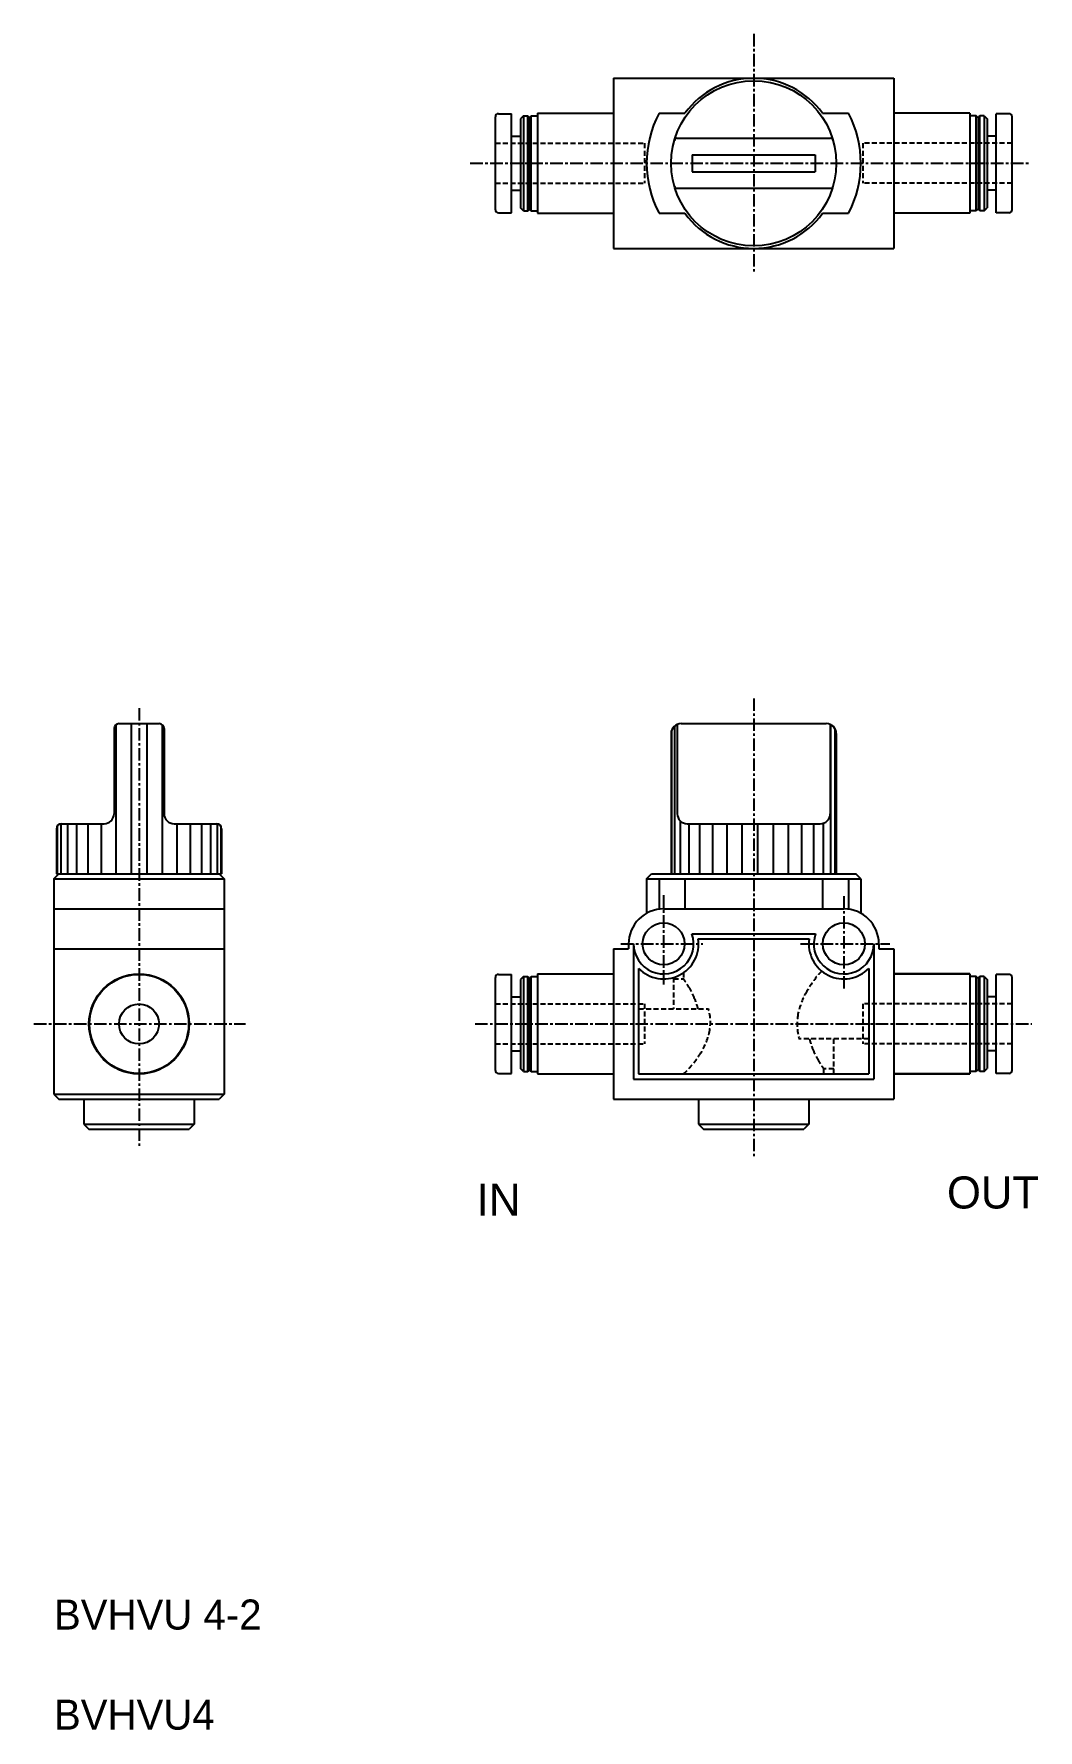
# Model space of a CAD drawing. Extents: x -2 to 98, y 0 to 169.
import ezdxf

# ---------------------------------------------------------------- set-up
doc = ezdxf.new("R2010")
doc.units = 0
doc.linetypes.add('CENTER', pattern=[2, 1.25, -0.25, 0.25, -0.25])
doc.linetypes.add('DASHED', pattern=[0.75, 0.5, -0.25])
doc.layers.get('0').update_dxf_attribs({"linetype": 'CONTINUOUS'})
doc.layers.add('CENTER', color=1, linetype='CENTER')

msp = doc.modelspace()

# ---------------------------------------------------------------- linework, layer by layer
at = {"color": 7, "linetype": 'CONTINUOUS'}
for p, q in [((55.88952, 164.981284), (83.88952, 164.981284)), ((55.88952, 164.981284), (55.88952, 147.981284)), ((83.88952, 164.981284), (83.88952, 147.981284)), ((44.08952, 151.831284), (44.08952, 161.131284)), ((44.38951, 161.431294), (45.68952, 161.431294)), ((45.68952, 151.531284), (45.68952, 161.431294)), ((46.88951, 161.231284), (46.58952, 160.931284)), ((46.88951, 161.231284), (46.88951, 151.731294)), ((46.88951, 161.231284), (47.31452, 161.231284)), ((47.31451, 161.231294), (47.48952, 161.031284)), ((47.31452, 151.731284), (47.31452, 161.231284)), ((47.48951, 161.031284), (47.66451, 161.231284)), ((47.48952, 161.031284), (47.48952, 151.931284)), ((47.66452, 151.731294), (47.66452, 161.231284)), ((47.66452, 161.231284), (48.28952, 161.231284)), ((48.28952, 161.481284), (48.28952, 151.481284)), ((48.28952, 161.481284), (55.88952, 161.481284)), ((60.4296, 161.481284), (63.01565, 161.481284)), ((76.76338, 161.481284), (79.34943, 161.481284)), ((91.48952, 161.481284), (83.88952, 161.481284)), ((91.48952, 161.481284), (91.48952, 151.481284)), ((92.11452, 161.231284), (91.48952, 161.231284)), ((92.11452, 151.731294), (92.11452, 161.231284)), ((92.28952, 161.031284), (92.11452, 161.231284)), ((92.46452, 161.231294), (92.28951, 161.031284)), ((92.28951, 161.031284), (92.28951, 151.931284)), ((92.46451, 151.731284), (92.46451, 161.231284)), ((92.88952, 161.231284), (92.46451, 161.231284)), ((92.88952, 161.231284), (92.88952, 151.731294)), ((92.88952, 161.231284), (93.18951, 160.931284)), ((94.08951, 151.531284), (94.08951, 161.431294)), ((95.38952, 161.431294), (94.08951, 161.431294)), ((95.68951, 151.831284), (95.68951, 161.131284)), ((46.58952, 160.931294), (46.58952, 152.031284)), ((93.18951, 160.931294), (93.18951, 152.031284)), ((45.68952, 159.181294), (46.58952, 159.181294)), ((62.24998, 158.981284), (77.52905, 158.981284)), ((94.08951, 159.181294), (93.18951, 159.181294)), ((63.73952, 157.331284), (76.03952, 157.331284)), ((63.73952, 157.331284), (63.73952, 155.631284)), ((76.03952, 157.331284), (76.03952, 155.631284)), ((63.73952, 155.631284), (76.03952, 155.631284)), ((45.68952, 153.781284), (46.58952, 153.781284)), ((62.24998, 153.981284), (77.52905, 153.981284)), ((94.08951, 153.781284), (93.18951, 153.781284)), ((44.38951, 151.531284), (45.68952, 151.531284)), ((46.88951, 151.731294), (46.58952, 152.031284)), ((46.88951, 151.731294), (47.31452, 151.731294)), ((47.31452, 151.731284), (47.48952, 151.931284)), ((47.48952, 151.931284), (47.66451, 151.731284)), ((47.66452, 151.731294), (48.28952, 151.731294)), ((48.28952, 151.481284), (55.88952, 151.481284)), ((60.4296, 151.481284), (63.01565, 151.481284)), ((76.76338, 151.481284), (79.34943, 151.481284)), ((91.48952, 151.481284), (83.88952, 151.481284)), ((92.11452, 151.731294), (91.48952, 151.731294)), ((92.28951, 151.931284), (92.11452, 151.731284)), ((92.46451, 151.731284), (92.28951, 151.931284)), ((92.88952, 151.731294), (92.46451, 151.731294)), ((92.88952, 151.731284), (93.18951, 152.031284)), ((95.38952, 151.531284), (94.08951, 151.531284)), ((55.88952, 147.981284), (83.88952, 147.981284)), ((6, 100), (6, 91.5)), ((6.17571, 100.380571), (6.17571, 85.5)), ((6.5, 100.5), (10.50001, 100.5)), ((7.71579, 100.5), (7.71579, 85.5)), ((9.28422, 100.5), (9.28422, 85.5)), ((10.8243, 100.380571), (10.8243, 85.5)), ((11.00001, 100), (11.00001, 91.5)), ((61.9737, 100.246115), (61.9737, 85.5)), ((62.24998, 100.421011), (62.24998, 91.5)), ((62.63952, 100.5), (77.13952, 100.5)), ((77.52905, 100.421011), (77.52905, 91.5)), ((77.54855, 100.412519), (77.54855, 85.5)), ((77.99043, 100.025309), (77.99043, 85.5)), ((61.63952, 99.5), (61.63952, 85.5)), ((61.67687, 99.770773), (61.67687, 85.5)), ((78.13952, 99.5), (78.13952, 85.5)), ((0.25, 90), (0.25, 85.5)), ((0.33398, 90.277347), (0.33398, 85.5)), ((0.70375, 90.5), (0.70375, 85.5)), ((0.75, 90.5), (5, 90.5)), ((1.3553, 90.5), (1.3553, 85.5)), ((2.26507, 90.5), (2.26507, 85.5)), ((3.40019, 90.5), (3.40019, 85.5)), ((4.71964, 90.5), (4.71964, 85.5)), ((12.00001, 90.5), (16.25001, 90.5)), ((12.28038, 90.5), (12.28038, 85.5)), ((13.59982, 90.5), (13.59982, 85.5)), ((14.73494, 90.5), (14.73494, 85.5)), ((15.64472, 90.5), (15.64472, 85.5)), ((16.29626, 90.5), (16.29626, 85.5)), ((16.66603, 90.277347), (16.66603, 85.5)), ((16.75001, 90), (16.75001, 85.5)), ((62.55662, 90.779405), (62.55662, 85.5)), ((63.24998, 90.5), (76.52905, 90.5)), ((63.40458, 90.5), (63.40458, 85.5)), ((64.48691, 90.5), (64.48691, 85.5)), ((65.76452, 90.5), (65.76452, 85.5)), ((67.1912, 90.5), (67.1912, 85.5)), ((68.71542, 90.5), (68.71542, 85.5)), ((70.28207, 90.5), (70.28207, 85.5)), ((71.83453, 90.5), (71.83453, 85.5)), ((73.31669, 90.5), (73.31669, 85.5)), ((74.67499, 90.5), (74.67499, 85.5)), ((75.86032, 90.5), (75.86032, 85.5)), ((76.82986, 90.5), (76.82986, 85.5)), ((0, 85), (0.5, 85.5)), ((0, 85), (0, 63.5)), ((0, 85), (17, 85)), ((0.25, 85.5), (16.75, 85.5)), ((16.5, 85.5), (17, 85)), ((17, 85), (17, 63.5)), ((59.18952, 85), (59.68952, 85.5)), ((59.18952, 85), (80.58952, 85)), ((59.18952, 85), (59.18952, 81.559412)), ((59.68952, 85.5), (80.08952, 85.5)), ((60.4296, 85), (60.4296, 82)), ((63.01565, 85), (63.01565, 82)), ((76.76338, 85), (76.76338, 82)), ((79.34943, 85), (79.34943, 81.969651)), ((80.58951, 85), (80.08952, 85.5)), ((80.58952, 85), (80.58952, 81.559412)), ((0, 82), (17, 82)), ((60.88952, 82), (78.88952, 82)), ((0, 78), (17, 78)), ((55.88952, 78), (55.88952, 63)), ((55.88952, 78), (57.38952, 78)), ((57.38952, 78.5), (57.38952, 78)), ((57.88952, 78.5), (57.88952, 65)), ((63.71794, 79.5), (76.06109, 79.5)), ((64.35362, 79), (75.42541, 79)), ((81.88952, 78.5), (81.88952, 65)), ((82.38952, 78.5), (82.38952, 78)), ((82.38952, 78), (83.88952, 78)), ((83.88952, 78), (83.88952, 63)), ((44.08952, 65.849998), (44.08952, 75.150001)), ((44.38951, 75.450004), (45.68952, 75.450004)), ((45.68952, 65.549995), (45.68952, 75.450004)), ((46.88952, 75.250002), (46.58952, 74.950002)), ((46.58952, 74.950004), (46.58952, 66.049999)), ((46.88951, 75.25), (46.88951, 65.750008)), ((46.88951, 75.25), (47.31452, 75.25)), ((47.31451, 75.250006), (47.48952, 75.05)), ((47.31452, 65.749996), (47.31452, 75.25)), ((47.48951, 75.050003), (47.66451, 75.250004)), ((47.48952, 75.05), (47.48952, 65.949999)), ((47.66452, 65.750008), (47.66452, 75.25)), ((47.66452, 75.25), (48.28952, 75.25)), ((48.28952, 75.5), (48.28952, 65.5)), ((48.28952, 75.5), (55.88952, 75.5)), ((58.38952, 76.05051), (58.38952, 65.5)), ((81.38952, 76.05051), (81.38952, 65.5)), ((91.48952, 75.5), (83.88952, 75.5)), ((83.88952, 75.5), (91.48952, 75.5)), ((91.48952, 75.5), (91.48952, 65.5)), ((91.48952, 75.5), (91.48952, 65.5)), ((92.11452, 75.25), (91.48952, 75.25)), ((92.28952, 75.050003), (92.11452, 75.250004)), ((92.11452, 65.750008), (92.11452, 75.25)), ((92.46452, 75.250007), (92.28951, 75.05)), ((92.28952, 75.05), (92.28951, 65.949999)), ((92.46451, 65.749995), (92.46451, 75.25)), ((92.88952, 75.25), (92.46451, 75.25)), ((92.88952, 75.250002), (93.18951, 74.950003)), ((92.88952, 75.25), (92.88952, 65.750008)), ((93.18951, 74.950004), (93.18951, 66.049999)), ((94.08951, 65.549995), (94.08951, 75.450004)), ((95.38952, 75.450004), (94.08951, 75.450004)), ((95.68951, 65.849998), (95.68951, 75.150001)), ((45.68952, 73.200004), (46.58952, 73.200004)), ((94.08951, 73.200004), (93.18951, 73.200004)), ((45.68952, 67.800003), (46.58952, 67.800003)), ((94.08951, 67.800003), (93.18951, 67.800003)), ((44.38951, 65.549995), (45.68952, 65.549995)), ((46.88951, 65.750003), (46.58952, 66.049997)), ((46.88951, 65.750008), (47.31452, 65.750008)), ((47.31452, 65.749996), (47.48952, 65.949997)), ((47.48952, 65.949999), (47.66451, 65.750004)), ((47.66452, 65.750008), (48.28952, 65.750008)), ((48.28952, 65.5), (55.88952, 65.5)), ((57.88952, 65), (81.88952, 65)), ((58.38952, 65.5), (81.38952, 65.5)), ((91.48952, 65.5), (83.88952, 65.5)), ((83.88952, 65.5), (91.48952, 65.5)), ((92.11452, 65.750008), (91.48952, 65.750008)), ((92.28951, 65.949999), (92.11452, 65.750004)), ((92.46451, 65.749996), (92.28951, 65.949997)), ((92.88952, 65.750008), (92.46451, 65.750008)), ((92.88952, 65.750003), (93.18951, 66.049997)), ((95.38952, 65.549995), (94.08951, 65.549995)), ((0, 63.5), (17, 63.5)), ((0, 63.499999), (0.5, 62.999999)), ((0.5, 63), (16.5, 63)), ((3, 63), (3, 60.5)), ((14, 63), (14, 60.5)), ((17, 63.5), (16.5, 63)), ((55.88952, 63), (83.88952, 63)), ((64.38952, 63), (64.38952, 60.5)), ((75.38952, 63), (75.38952, 60.5)), ((3, 60.5), (14, 60.5)), ((3, 60.5), (3.5, 60)), ((3.5, 60), (13.5, 60)), ((14, 60.5), (13.5, 60)), ((64.38952, 60.5), (75.38952, 60.5)), ((64.38952, 60.5), (64.88952, 60)), ((64.88952, 60), (74.88952, 60)), ((75.38952, 60.5), (74.88952, 60))]:
    msp.add_line(p, q, dxfattribs=at)
at = {"color": 3, "linetype": 'DASHED'}
for p, q in [((44.08952, 158.481284), (58.98952, 158.481284)), ((58.98952, 158.481284), (58.98952, 154.481284)), ((95.68951, 158.481284), (80.78952, 158.481284)), ((80.78952, 158.481284), (80.78952, 154.481284)), ((44.08952, 154.481284), (58.98952, 154.481284)), ((95.68951, 154.481284), (80.78952, 154.481284)), ((61.88952, 75.145898), (61.88952, 72)), ((61.88952, 75), (62.88952, 75)), ((62.88952, 75.627718), (62.88952, 75)), ((44.08952, 72.5), (58.98952, 72.5)), ((58.38952, 72), (65.37558, 72)), ((58.98952, 72.5), (58.98952, 68.5)), ((95.68951, 72.5), (80.78952, 72.5)), ((80.78952, 72.5), (80.78952, 68.5)), ((44.08952, 68.5), (58.98952, 68.5)), ((81.38952, 69), (74.40346, 69)), ((77.88952, 65.5), (77.88952, 69)), ((95.68951, 68.5), (80.78952, 68.5)), ((77.88952, 66), (76.88952, 66)), ((76.88952, 65.5), (76.88952, 66))]:
    msp.add_line(p, q, dxfattribs=at)
for points in [[(62.88952, 75, -0.028349796), (63.49492, 74.061859, -0.031242701), (63.98493, 73.059048, -0.036439475), (64.33571, 71.999726)], [(74.43549, 69.000552, -0.11856174), (74.31136, 71.467435, -0.083907069), (75.20052, 73.784323, -0.05582974), (76.68357, 75.782616)], [(62.88952, 65.5, 0.05619271), (64.45051, 67.368483, 0.087185638), (65.43654, 69.587155, 0.12752627), (65.37582, 71.999077)], [(76.88952, 66, -0.028349774), (76.28411, 66.938141, -0.03124269), (75.7941, 67.940952, -0.036439478), (75.44332, 69.000274)]]:
    msp.add_lwpolyline(points, format="xyb", dxfattribs=at)
at = {"color": 7, "linetype": 'CONTINUOUS'}
for centre, radius in [((69.88952, 156.481284), 8.25), ((60.88952, 78.5), 2.1), ((78.88952, 78.5), 2.1), ((8.5, 70.5), 5), ((8.5, 70.5), 4.95), ((8.5, 70.5), 2)]:
    msp.add_circle(centre, radius, dxfattribs=at)
for centre, radius, start, end in [((69.88952, 156.481284), 8.5, 36.03188, 143.96812), ((44.38951, 161.131284), 0.3, 90, 180), ((69.88952, 156.481284), 10.7, 152.1415, 207.85852), ((69.88952, 156.481284), 10.7, 332.14149, 27.85851), ((95.38952, 161.131284), 0.3, 0, 90), ((62.24998, 158.681284), 0.3, 90, 163.93482), ((77.52905, 158.681284), 0.3, 16.065185, 90), ((62.24998, 154.281284), 0.3, 196.06509, 270), ((77.52905, 154.281284), 0.3, 270, 343.9349), ((44.38951, 151.831284), 0.3, 180, 270), ((69.88952, 156.481284), 8.5, 216.03188, 323.96812), ((95.38952, 151.831284), 0.3, 270, 0), ((6.5, 100), 0.5, 90, 180), ((10.50001, 100), 0.5, 0, 90), ((62.63952, 99.5), 1, 90, 180), ((77.13952, 99.5), 1, 0, 90), ((0.75, 90), 0.5, 90, 180), ((5, 91.5), 1, 270, 0), ((12.00001, 91.5), 1, 180, 270), ((16.25001, 90), 0.5, 0, 90), ((63.24998, 91.5), 1, 180, 270), ((76.52905, 91.5), 1, 270, 0), ((60.88952, 78.5), 3.5, 90.000003, 180.00001), ((78.88952, 78.5), 3.5, 0, 90), ((60.88952, 78.5), 3, 179.99999, 19.471212), ((60.88952, 78.5), 3.5, 224.41531, 8.2132108), ((78.88952, 78.5), 3.5, 171.78678, 315.58469), ((78.88952, 78.5), 3, 160.52878, 0), ((44.38951, 75.150001), 0.3, 90, 180), ((95.38952, 75.150001), 0.3, 0, 90), ((44.38951, 65.849998), 0.3, 180, 270), ((95.38952, 65.849998), 0.3, 270, 0)]:
    msp.add_arc(centre, radius, start, end, dxfattribs=at)
at = {"layer": 'CENTER', "color": 1, "linetype": 'CENTER'}
for p, q in [((69.88952, 169.404224), (69.88952, 145.666784)), ((41.57347, 156.481284), (97.35756, 156.481284)), ((8.5, 102.058317), (8.5, 58.196201)), ((69.88952, 103.028767), (69.88952, 57.27041)), ((60.88952, 83.365764), (60.88952, 74.444051)), ((78.88952, 83.275645), (78.88952, 73.99346)), ((56.6257, 78.5), (64.79754, 78.5)), ((74.55925, 78.5), (83.48096, 78.5)), ((-1.99816, 70.5), (19.14362, 70.5)), ((42.06608, 70.5), (97.64875, 70.5))]:
    msp.add_line(p, q, dxfattribs=at)

# ---------------------------------------------------------------- texts
for s, width, p in [('IN', 1.028625, (42.19732, 51.339384)), ('OUT', 1.017891, (89.19354, 52.065195))]:
    msp.add_text(s, height=3.2, dxfattribs=dict(width=width)).set_placement(p)
for s, p in [('BVHVU 4-2', (0, 10)), ('BVHVU4', (0, 0))]:
    msp.add_text(s, height=3).set_placement(p)

doc.saveas('drawing.dxf')
